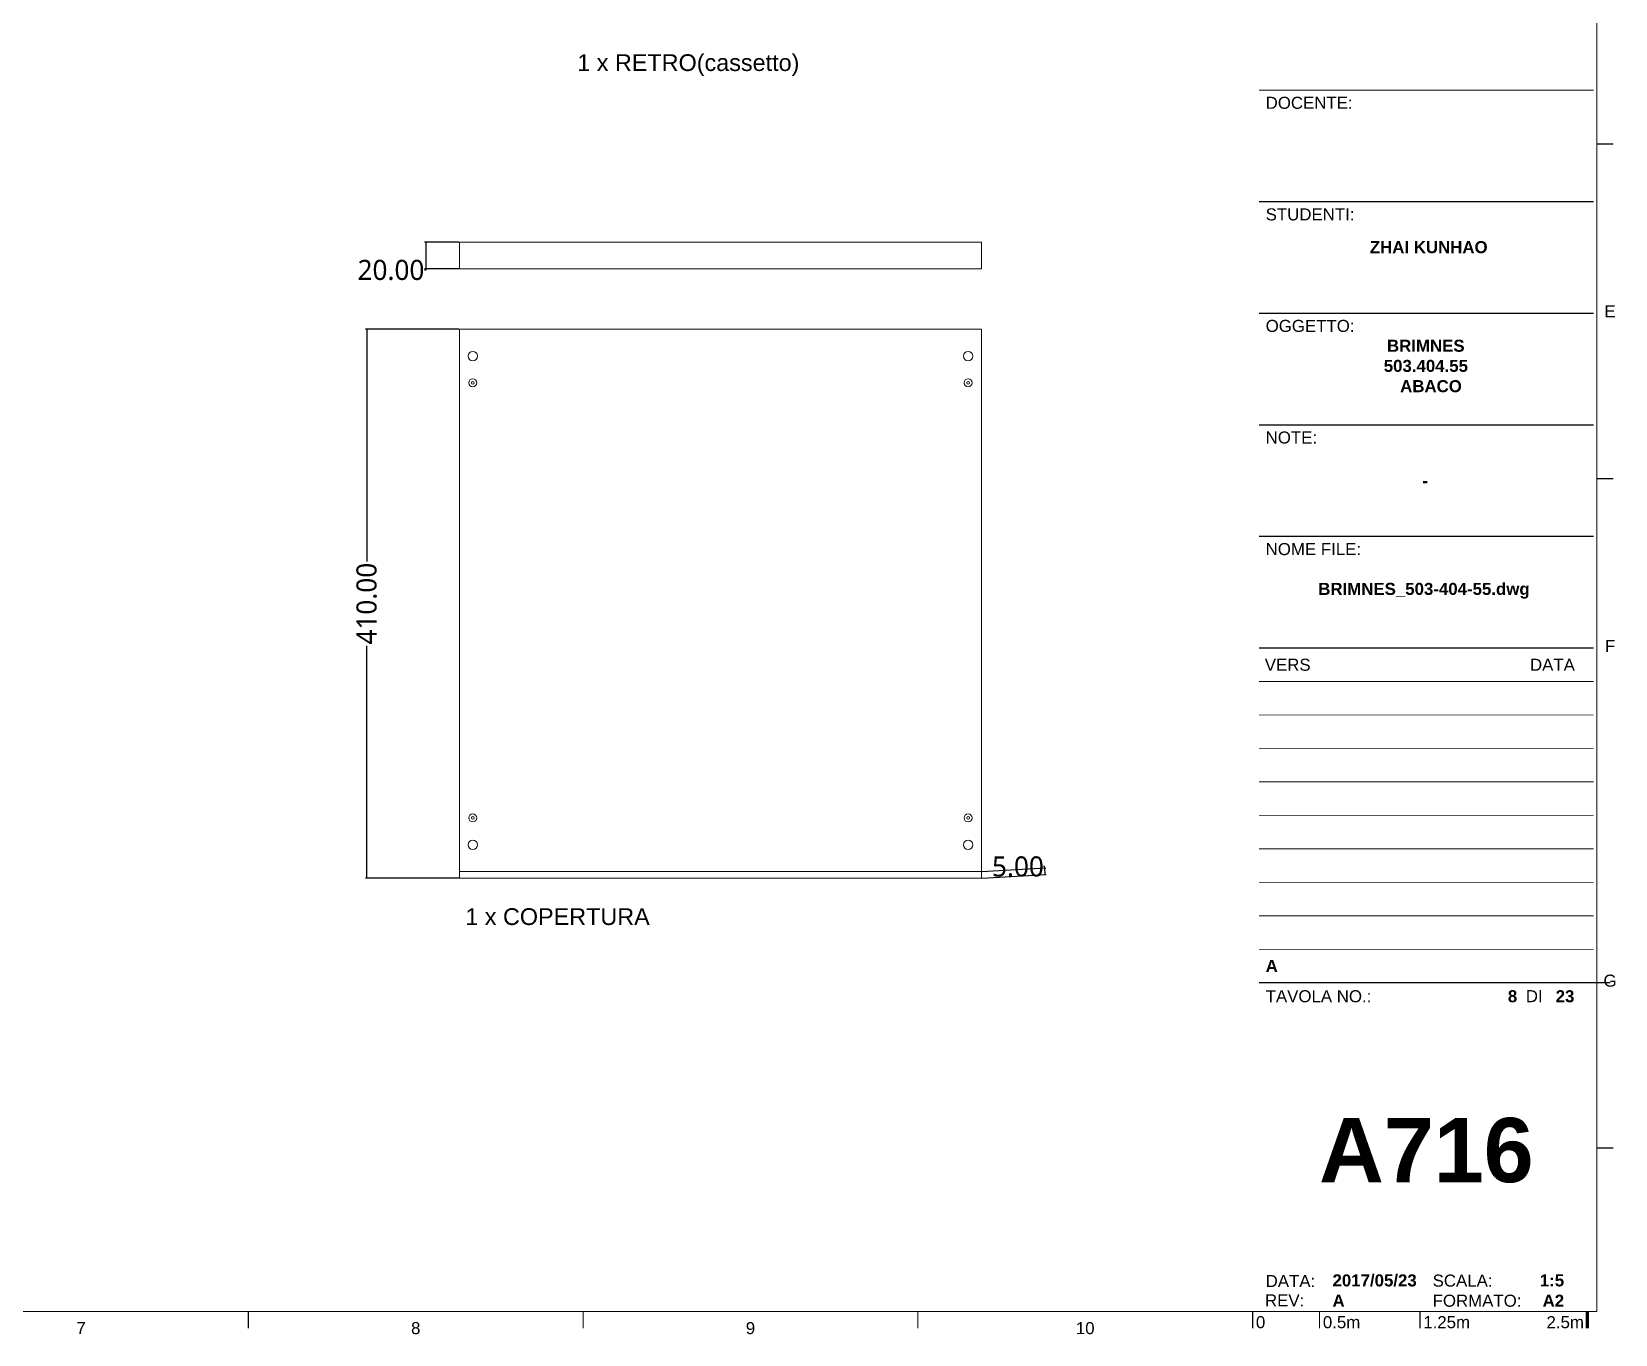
# Paper-space layout 'A716' of a CAD drawing. Header units: centimetres, sheet in millimetres. Extents: x 15 to 581, y 8 to 413.
# Drawn here: x 341.6 to 578.1, y 8.4 to 203 of the extents above; entities that cross this region are included whole.
import ezdxf
from ezdxf.enums import TextEntityAlignment as Align

# ---------------------------------------------------------------- set-up
doc = ezdxf.new("R2010")
doc.units = ezdxf.units.CM
for name, color, linetype, lineweight in [('A-ELEV-MBE', 8, 'Continuous', 9), ('G-ANNO-TEXT', 3, 'Continuous', 18), ('G-ANNO-TTLB', 3, 'Continuous', 18)]:
    doc.layers.add(name, color=color, linetype=linetype, lineweight=lineweight)
doc.styles.add('ARIAL', font='arial.ttf')
doc.styles.add('ARIAL-BOLD', font='arialbd.ttf')
doc.styles.add('E-ARIAL', font='arial.ttf')
doc.styles.get("Standard").update_dxf_attribs({"font": ''})
doc.styles.get('Standard').set_extended_font_data('@Microsoft YaHei')
doc.dimstyles.new('1', dxfattribs={"dimtxt": 3, "dimasz": 0.18, "dimexe": 0.18, "dimexo": 0.0625, "dimgap": 0.09, "dimtad": 0, "dimtoh": 1, "dimlfac": 5, "dimzin": 0, "dimdsep": 46, "dimtxsty": 'Standard', "dimblk": 'ARCHTICK', "dimcen": 0.09, "dimclrt": 1, "dimadec": 0, "dimazin": 0, "dimtfac": 1, "dimtofl": 0, "dimtmove": 0, "dimatfit": 3, "dimfxl": 1, "dimtolj": 1, "dimtzin": 0, "dimarcsym": 0})

# ---------------------------------------------------------------- blocks, each defined once
blk = doc.blocks.new('_ArchTick')
at = {"color": 0, "linetype": 'ByBlock', "const_width": 0.15}
blk.add_lwpolyline([(-0.5, -0.5), (0.5, 0.5)], dxfattribs=at)
blk = doc.blocks.new('*D89')
at = {"layer": 'A-ELEV-MBE', "color": 0, "lineweight": -2, "transparency": 16777216}
for p, q in [((483.48, 77.52), (493.09, 78.07)), ((492.9, 78.24), (492.72, 78.24)), ((492.91, 78.06), (492.9, 78.24)), ((483.53, 76.52), (493.14, 77.07)), ((492.96, 77.06), (492.91, 78.06))]:
    blk.add_line(p, q, dxfattribs=at)
at = {"layer": 'Defpoints', "color": 0, "transparency": 16777216}
for p in [(483.41, 77.51), (483.47, 76.52), (492.91, 78.06)]:
    blk.add_point(p, dxfattribs=at)
at = {"layer": 'A-ELEV-MBE', "color": 0, "lineweight": -2, "transparency": 16777216, "xscale": 0.18, "yscale": 0.18, "zscale": 0.18}
for p, rotation in [((492.91, 78.06), 93.27667646138453), ((492.96, 77.06), 273.2766764613845)]:
    blk.add_blockref('_ArchTick', p, dxfattribs=dict(at, rotation=rotation))
at = {"layer": 'A-ELEV-MBE', "color": 1, "transparency": 16777216, "insert": (488.91, 78.24), "char_height": 3, "attachment_point": 5}
blk.add_mtext('\\A1;5.00', dxfattribs=at)
blk = doc.blocks.new('*D90')
at = {"layer": 'A-ELEV-MBE', "color": 0, "lineweight": -2, "transparency": 16777216}
for p, q in [((405.41, 158.52), (391.45, 158.52)), ((391.63, 158.52), (391.63, 123.8)), ((391.63, 76.52), (391.63, 111.24)), ((405.41, 76.52), (391.45, 76.52))]:
    blk.add_line(p, q, dxfattribs=at)
at = {"layer": 'Defpoints', "color": 0, "transparency": 16777216}
for p in [(405.47, 158.52), (391.63, 76.52), (405.47, 76.52)]:
    blk.add_point(p, dxfattribs=at)
at = {"layer": 'A-ELEV-MBE', "color": 0, "lineweight": -2, "transparency": 16777216, "xscale": 0.18, "yscale": 0.18, "zscale": 0.18}
for p, rotation in [((391.63, 158.52), 90), ((391.63, 76.52), 270)]:
    blk.add_blockref('_ArchTick', p, dxfattribs=dict(at, rotation=rotation))
at = {"layer": 'A-ELEV-MBE', "color": 1, "transparency": 16777216, "insert": (391.63, 117.52), "char_height": 3, "attachment_point": 5, "rotation": 90}
blk.add_mtext('\\A1;410.00', dxfattribs=at)
blk = doc.blocks.new('*D91')
at = {"layer": 'A-ELEV-MBE', "color": 0, "lineweight": -2, "transparency": 16777216}
for p, q in [((405.41, 171.53), (400.28, 171.53)), ((400.46, 171.53), (400.46, 167.53)), ((405.41, 167.53), (400.28, 167.53)), ((400.46, 167.35), (400.28, 167.35)), ((400.46, 167.53), (400.46, 167.35))]:
    blk.add_line(p, q, dxfattribs=at)
at = {"layer": 'Defpoints', "color": 0, "transparency": 16777216}
for p in [(405.47, 171.53), (400.46, 167.53), (405.47, 167.53)]:
    blk.add_point(p, dxfattribs=at)
at = {"layer": 'A-ELEV-MBE', "color": 0, "lineweight": -2, "transparency": 16777216, "xscale": 0.18, "yscale": 0.18, "zscale": 0.18}
for p, rotation in [((400.46, 171.53), 90), ((400.46, 167.53), 270)]:
    blk.add_blockref('_ArchTick', p, dxfattribs=dict(at, rotation=rotation))
at = {"layer": 'A-ELEV-MBE', "color": 1, "transparency": 16777216, "insert": (395.26, 167.35), "char_height": 3, "attachment_point": 5}
blk.add_mtext('\\A1;20.00', dxfattribs=at)
blk = doc.blocks.new('*U37')
at = {"layer": 'G-ANNO-TTLB'}
for points, const_width in [([(0, -2.5), (0, 0)], 0.18), ([(10, 0), (10, -2.5)], 0.18), ([(25, 0), (25, -2.5)], 0.18), ([(50, 0), (50, -2.5)], 0.48)]:
    blk.add_lwpolyline(points, dxfattribs=dict(at, const_width=const_width))
at = {"layer": 'G-ANNO-TEXT', "style": 'E-ARIAL'}
blk.add_text('0', height=1.8, dxfattribs=at).set_placement((1.2, -0.7), align=Align.TOP_CENTER)
for s, p in [('0.5m', (10.5, -2.5)), ('1.25m', (25.5, -2.5))]:
    blk.add_text(s, height=1.8, dxfattribs=at).set_placement(p)
blk.add_text('2.5m', height=1.8, dxfattribs=at).set_placement((49.5, -2.5), align=Align.RIGHT)
blk = doc.blocks.new('BLOCK_TITLE')
at = {"layer": 'G-ANNO-TTLB'}
for points, const_width in [([(0, 183.33), (-50, 183.33)], 0.18), ([(0, 166.67), (-50, 166.67)], 0.18), ([(-50, 166.67), (0, 166.67)], 0.18), ([(-50, 150), (0, 150)], 0.18), ([(-50, 150), (0, 150)], 0.18), ([(-50, 150), (0, 150)], 0.18), ([(-50, 150), (0, 150)], 0.18), ([(-50, 133.33), (0, 133.33)], 0.18), ([(-50, 116.67), (0, 116.67)], 0.18), ([(-50, 116.67), (0, 116.67)], 0.18), ([(-50, 100), (0, 100)], 0.18), ([(-50, 95), (0, 95)], 0.12), ([(-50, 90), (0, 90)], 0.12), ([(-50, 85), (0, 85)], 0.12), ([(-50, 80), (0, 80)], 0.12), ([(-50, 75), (0, 75)], 0.12), ([(-50, 70), (0, 70)], 0.12), ([(-50, 65), (0, 65)], 0.12), ([(-50, 60), (0, 60)], 0.12), ([(-50, 55), (0, 55)], 0.12), ([(-50, 50), (0, 50)], 0.18), ([(-50, 50), (0, 50)], 0.18)]:
    blk.add_lwpolyline(points, dxfattribs=dict(at, const_width=const_width))
at = {"layer": 'G-ANNO-TTLB', "const_width": 0.18, "flags": 128}
blk.add_lwpolyline([(2.5, 50), (0, 50)], dxfattribs=at)
blk.add_lwpolyline([(2.5, 50), (0, 50)], dxfattribs=at)
at = {"layer": 'G-ANNO-TEXT', "style": 'ARIAL'}
for s, p in [('DOCENTE:', (-49, 182.35)), ('STUDENTI:', (-49, 165.68)), ('OGGETTO:', (-49, 149.02)), ('NOTE:', (-49, 132.35)), ('NOME FILE:', (-49, 115.68)), ('TAVOLA NO.:', (-49, 48.88))]:
    blk.add_text(s, height=1.8, dxfattribs=at).set_placement(p, align=Align.TOP_LEFT)
for s, p in [('VERS', (-49.13, 97.5)), ('DI', (-10.14, 47.99)), ('DATA:', (-49, 5.44)), ('SCALA:', (-24.06, 5.5)), ('REV:', (-49.1, 2.54)), ('FORMATO:', (-24.06, 2.5))]:
    blk.add_text(s, height=1.8, dxfattribs=at).set_placement(p, align=Align.MIDDLE_LEFT)
blk.add_text('DATA', height=1.8, dxfattribs=at).set_placement((-2.81, 97.5), align=Align.MIDDLE_RIGHT)
at = {"layer": 'G-ANNO-TEXT', "style": 'ARIAL-BOLD'}
for tag, p, height in [('PROJECT_TITLE_001', (-41.2, 228.22), 3.6), ('PROJECT_TITLE_002', (-36.08, 222.16), 3.6), ('PROJECT_TITLE_003', (-34.58, 216.1), 3.6), ('STUDENTS_001', (-30.84, 153.05), 1.8), ('DRAWING_TITLE_001', (-32.36, 142.66), 1.8), ('NOTES_001', (-25.17, 124.1), 1.8), ('FILENAME_001', (-39.07, 109.01), 1.8)]:
    blk.add_attdef(tag, p, '', height=height, dxfattribs=at)
at = {"layer": 'G-ANNO-TEXT', "style": 'ARIAL-BOLD', "flags": 2}
for tag, p in [('CLASS_001', (-38.72, 194.27)), ('CLASS_002', (-34.96, 191.24)), ('PROFESSOR_001', (-35.55, 175.36))]:
    blk.add_attdef(tag, p, '', height=1.8, dxfattribs=at)
at = {"layer": 'G-ANNO-TEXT', "style": 'ARIAL-BOLD'}
for tag, p in [('VERSION_9', (-49, 92.5)), ('VERSION_8', (-49, 87.5)), ('VERSION_7', (-49, 82.5)), ('VERSION_6', (-49, 77.5)), ('VERSION_5', (-49, 72.5)), ('VERSION_4', (-49, 67.5)), ('VERSION_3', (-49, 62.5)), ('VERSION_2', (-49, 57.5)), ('VERSION_1', (-49, 52.5)), ('SHEET_TOTAL', (-5.68, 47.98)), ('DATE', (-39.01, 5.53)), ('REV', (-39.01, 2.51))]:
    blk.add_attdef(tag, text='', height=1.8, dxfattribs=at).set_placement(p, align=Align.MIDDLE_LEFT)
for tag, p in [('DATA_9', (-2.81, 92.5)), ('DATA_8', (-2.81, 87.5)), ('DATA_7', (-2.81, 82.5)), ('DATA_6', (-2.81, 77.5)), ('DATA_5', (-2.81, 72.5)), ('DATA_4', (-2.81, 67.5)), ('DATA_3', (-2.81, 62.5)), ('DATA_2', (-2.81, 57.5)), ('DATA_1', (-2.81, 52.5)), ('SHEET_COPY', (-11.42, 47.98)), ('SCALE', (-4.42, 5.53))]:
    blk.add_attdef(tag, text='', height=1.8, dxfattribs=at).set_placement(p, align=Align.MIDDLE_RIGHT)
blk.add_attdef('SHEET', text='', height=9.6, dxfattribs=at).set_placement((-25, 25), align=Align.MIDDLE_CENTER)

psp = doc.layouts.new('A716')

# ---------------------------------------------------------------- linework, layer by layer
at = {"layer": 'A-ELEV-MBE'}
for p, q in [((405.4717, 167.5264), (405.4717, 171.5264)), ((405.4717, 171.5264), (483.4717, 171.5264)), ((483.4717, 171.5264), (483.4717, 167.5264)), ((483.4717, 171.5264), (483.4717, 167.5264)), ((483.4717, 167.5264), (405.4717, 167.5264)), ((405.4717, 158.5161), (483.4717, 158.5161)), ((405.4717, 76.5161), (405.4717, 158.5161)), ((405.4717, 158.5161), (405.4717, 76.5161)), ((483.4717, 158.5161), (483.4717, 76.5161)), ((483.4145, 77.5145), (405.4717, 77.5145)), ((483.4717, 76.5161), (405.4717, 76.5161))]:
    psp.add_line(p, q, dxfattribs=at)
for centre, radius in [((407.4717, 154.5161), 0.7), ((481.4717, 154.5161), 0.7), ((407.4717, 150.5161), 0.6), ((407.4717, 150.5161), 0.2), ((481.4717, 150.5161), 0.6), ((481.4717, 150.5161), 0.2), ((407.4717, 85.5145), 0.6), ((407.4717, 85.5145), 0.2), ((481.4717, 85.5145), 0.6), ((481.4717, 85.5145), 0.2), ((407.4717, 81.5145), 0.7), ((481.4717, 81.5145), 0.7)]:
    psp.add_circle(centre, radius, dxfattribs=at)
at = {"layer": 'G-ANNO-TTLB'}
for p, q in [((575.3762, 11.7878), (575.3762, 410.2036)), ((17.9623, 11.7878), (575.3762, 11.7878))]:
    psp.add_line(p, q, dxfattribs=at)
at = {"layer": 'G-ANNO-TTLB', "const_width": 0.18, "flags": 128}
for points in [[(577.8762, 186.2036), (575.3762, 186.2036)], [(577.8762, 136.2036), (575.3762, 136.2036)], [(577.8762, 36.2036), (575.3762, 36.2036)], [(373.9623, 11.7878), (373.9623, 9.2878)], [(423.9623, 11.7878), (423.9623, 9.2878)], [(473.9623, 11.7878), (473.9623, 9.2878)], [(523.9623, 11.7878), (523.9623, 9.2878)], [(573.9623, 11.7878), (573.9623, 9.2878)]]:
    psp.add_lwpolyline(points, dxfattribs=at)

# ---------------------------------------------------------------- block references
psp.add_blockref('*U37', (523.9623, 11.7878))

# ---------------------------------------------------------------- texts
at = {"layer": 'G-ANNO-TEXT', "style": 'ARIAL'}
for s, p in [('E', (577.3596, 161.2036)), ('F', (577.3596, 111.2036)), ('G', (577.3596, 61.2036)), ('7', (348.9623, 9.2962)), ('8', (398.9623, 9.2962)), ('9', (448.9623, 9.2962)), ('10', (498.9623, 9.2962))]:
    psp.add_text(s, height=1.8, dxfattribs=at).set_placement(p, align=Align.MIDDLE_CENTER)
at = {"layer": 'G-ANNO-TEXT', "char_height": 2.5, "attachment_point": 1}
for s, insert in [('{\\fArial|b0|i0|c134|p34;1 x RETRO(cassetto)}', (423.086, 199.5973)), ('{\\fArial|b0|i0|c0|p34;1 x COPERTURA}', (406.3612, 72.0205))]:
    psp.add_mtext_dynamic_manual_height_columns(s, width=76.045492, gutter_width=1, heights=[0], dxfattribs=dict(at, insert=insert))

# ---------------------------------------------------------------- dimensions: what is measured, and where the dimension line sits
at = {"layer": 'A-ELEV-MBE'}
for base, p1, p2, picture, middle in [((400.4559, 167.5264), (405.4717, 171.5264), (405.4717, 167.5264), '*D91', (395.2569, 167.3464)), ((391.6341, 76.5161), (405.4717, 158.5161), (405.4717, 76.5161), '*D90', (391.6341, 117.5161))]:
    dim = psp.add_linear_dim(base=base, p1=p1, p2=p2, angle=90, dimstyle='1', dxfattribs=at)
    dim.commit()
    dim.dimension.update_dxf_attribs({"geometry": picture, "text_midpoint": middle})
dim = psp.add_aligned_dim(p1=(483.4717, 76.5161), p2=(483.4145, 77.5145), distance=-9.5083, dimstyle='1', dxfattribs=at)
dim.commit()
dim.dimension.update_dxf_attribs({"geometry": '*D89', "text_midpoint": (488.9143, 78.2376)})

# ---------------------------------------------------------------- next in the draw order: block references
ref = psp.add_blockref('BLOCK_TITLE', (574.9184, 10.8971))
ref.add_attrib('SHEET_COPY', '8', dxfattribs={"layer": 'G-ANNO-TEXT', "height": 1.8, "style": 'ARIAL-BOLD'}).set_placement((563.4952, 58.8784), align=Align.MIDDLE_RIGHT)
ref.add_attrib('SHEET_TOTAL', '23', dxfattribs={"layer": 'G-ANNO-TEXT', "height": 1.8, "style": 'ARIAL-BOLD'}).set_placement((569.2377, 58.8784), align=Align.MIDDLE_LEFT)
ref.add_attrib('SCALE', '1:5', dxfattribs={"layer": 'G-ANNO-TEXT', "height": 1.8, "style": 'ARIAL-BOLD'}).set_placement((570.5021, 16.4273), align=Align.MIDDLE_RIGHT)
ref.add_attrib('REV', 'A', dxfattribs={"layer": 'G-ANNO-TEXT', "height": 1.8, "style": 'ARIAL-BOLD'}).set_placement((535.9035, 13.4036), align=Align.MIDDLE_LEFT)
ref.add_attrib('DATE', '2017/05/23', dxfattribs={"layer": 'G-ANNO-TEXT', "height": 1.8, "style": 'ARIAL-BOLD'}).set_placement((535.9035, 16.4273), align=Align.MIDDLE_LEFT)
ref.add_attrib('SHEET', 'A716', dxfattribs={"layer": 'G-ANNO-TEXT', "height": 9.6, "style": 'ARIAL-BOLD'}).set_placement((549.9184, 35.8971), align=Align.MIDDLE_CENTER)
ref.add_attrib('VERSION_1', 'A', dxfattribs={"layer": 'G-ANNO-TEXT', "height": 1.8, "style": 'ARIAL-BOLD'}).set_placement((525.9184, 63.3971), align=Align.MIDDLE_LEFT)
ref.add_attrib('FILENAME_001', 'BRIMNES_503-404-55.dwg', (533.773, 118.8289), dxfattribs={"layer": 'G-ANNO-TEXT', "height": 1.8, "style": 'ARIAL-BOLD'})
ref.add_attrib('NOTES_001', '-', (549.3278, 134.9971), dxfattribs={"layer": 'G-ANNO-TEXT', "height": 1.8, "style": 'ARIAL-BOLD'})
ref.add_attrib('DRAWING_TITLE_001', 'BRIMNES', (544.0371, 155.1531), dxfattribs={"layer": 'G-ANNO-TEXT', "height": 1.8, "style": 'ARIAL-BOLD'})
ref.add_attrib('STUDENTS_001', 'ZHAI KUNHAO', (541.4734, 169.8826), dxfattribs={"layer": 'G-ANNO-TEXT', "height": 1.8, "style": 'ARIAL-BOLD'})
ref.add_attrib('A1', 'A2', (567.2877, 12.4971), dxfattribs={"layer": 'G-ANNO-TEXT', "height": 1.8, "style": 'ARIAL-BOLD'})
ref.add_attrib('DRAWING_TITLE_002', '503.404.55', (543.5552, 152.1457), dxfattribs={"layer": 'G-ANNO-TEXT', "height": 1.8, "style": 'ARIAL-BOLD'})
ref.add_attrib('DRAWING_TITLE_003', '  ABACO', (544.6074, 149.115), dxfattribs={"layer": 'G-ANNO-TEXT', "height": 1.8, "style": 'ARIAL-BOLD'})

doc.saveas('drawing.dxf')
